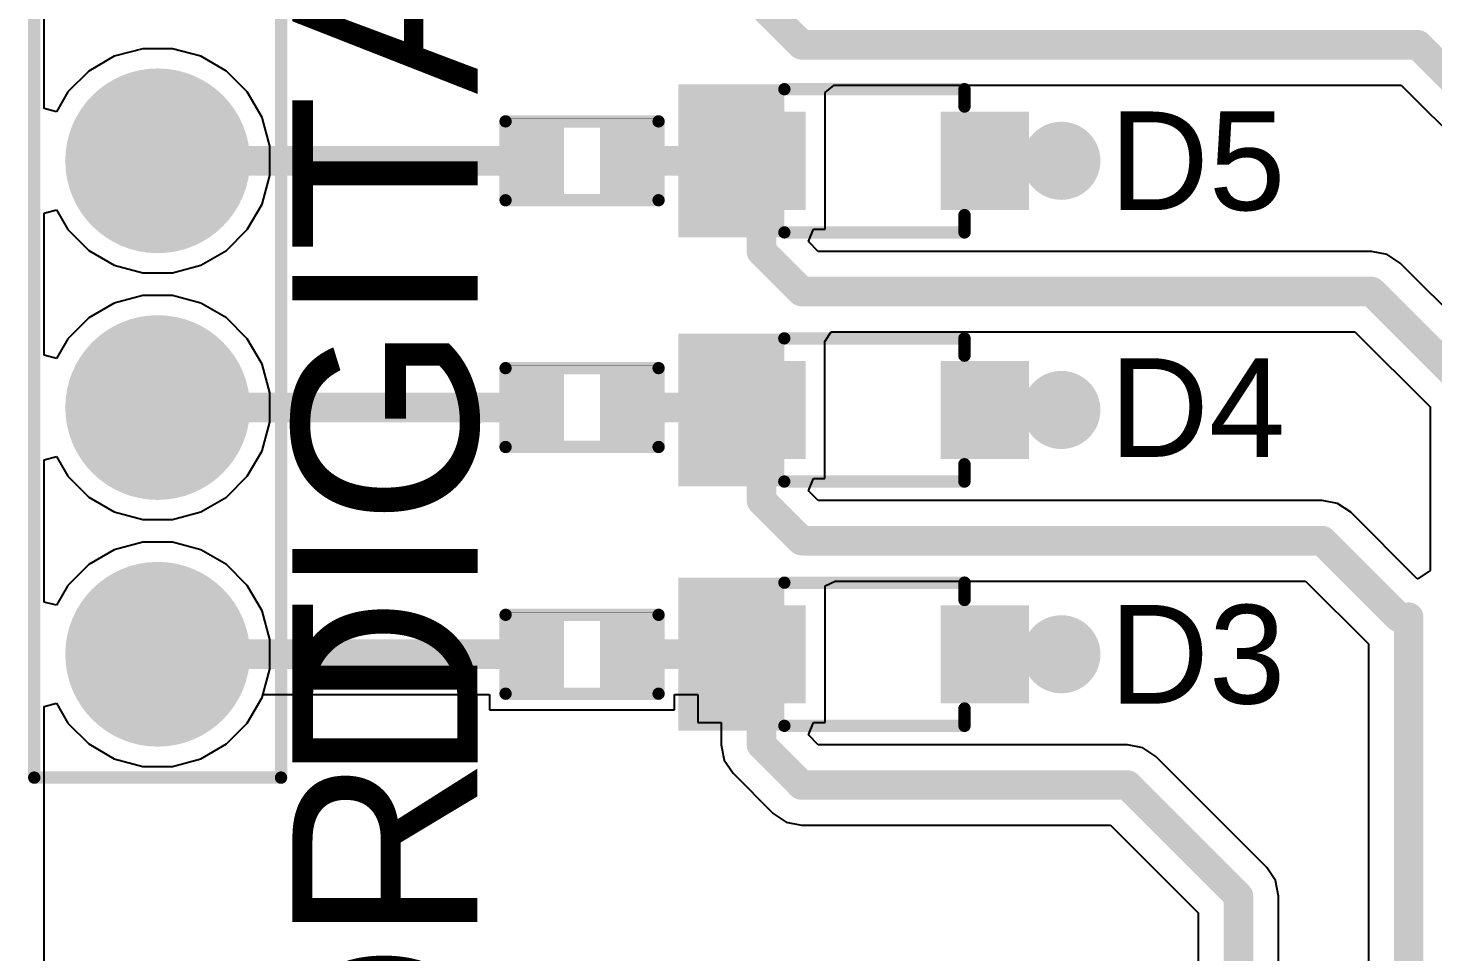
# Model space of a CAD drawing. Header units: millimetres. Extents: x 0 to 5423, y 0 to 5425.
# Drawn here: x 0.11 to 14.58, y 130.49 to 140 of the extents above; entities that cross this region are included whole.
import ezdxf

# ---------------------------------------------------------------- set-up
doc = ezdxf.new("R2010")
doc.units = ezdxf.units.MM
for name, color, linetype in [('BottomLayer', 5, 'Continuous'), ('BottomSolder', 6, 'Continuous'), ('MultiLayer', 9, 'Continuous'), ('PadHoleLayer', 156, 'Continuous'), ('TopLayer', 1, 'Continuous'), ('TopOverlay', 2, 'Continuous'), ('TopPaste', 8, 'Continuous'), ('TopSolder', 216, 'Continuous'), ('ViaHoleLayer', 16, 'Continuous')]:
    doc.layers.add(name, color=color, linetype=linetype)
doc.styles.add('Arial', font='', dxfattribs={"height": 0.2})
doc.styles.get('Arial').set_extended_font_data('Arial')

# ---------------------------------------------------------------- blocks, each defined once
blk = doc.blocks.new('SOD_323_19')
at = {"layer": 'TopLayer'}
for points in [[(-0.75, -0.45), (-1.55, -0.45), (-1.55, 0.45), (-0.75, 0.45)], [(1.55, -0.45), (0.75, -0.45), (0.75, 0.45), (1.55, 0.45)]]:
    blk.add_hatch(color=1, dxfattribs=at).paths.add_polyline_path(points)
at = {"layer": 'TopOverlay'}
for points in [[(-2.006, 0.483), (-0.914, 0.483), (-0.914, 0.787), (-2.006, 0.787)], [(-2.006, -0.508), (-1.574, -0.508), (-1.574, 0.508), (-2.006, 0.508)], [(-2.006, -0.787), (-0.914, -0.787), (-0.914, -0.483), (-2.006, -0.483)]]:
    blk.add_hatch(color=2, dxfattribs=at).paths.add_polyline_path(points)
at = {"layer": 'TopPaste'}
for points in [[(-0.75, -0.45), (-1.55, -0.45), (-1.55, 0.45), (-0.75, 0.45)], [(1.55, -0.45), (0.75, -0.45), (0.75, 0.45), (1.55, 0.45)]]:
    blk.add_hatch(color=8, dxfattribs=at).paths.add_polyline_path(points)
at = {"layer": 'TopSolder'}
for points in [[(-0.695, -0.505), (-1.605, -0.505), (-1.605, 0.505), (-0.695, 0.505)], [(1.605, -0.505), (0.695, -0.505), (0.695, 0.505), (1.605, 0.505)]]:
    blk.add_hatch(color=216, dxfattribs=at).paths.add_polyline_path(points)
at = {"layer": 'TopOverlay', "const_width": 0.127}
for points in [[(-0.914, 0.737), (0.94, 0.737)], [(0.94, 0.559), (0.94, 0.737)], [(0.94, -0.737), (0.94, -0.559)], [(-0.914, -0.737), (0.94, -0.737)]]:
    blk.add_lwpolyline(points, dxfattribs=at)
at = {"layer": 'TopOverlay', "const_width": 0.0635}
for points in [[(-0.946, 0.737, 1), (-0.883, 0.737, 1)], [(0.908, 0.737, 1), (0.972, 0.737, 1)], [(0.908, 0.737, 1), (0.972, 0.737, 1)], [(0.908, 0.559, 1), (0.972, 0.559, 1)], [(0.908, -0.559, 1), (0.972, -0.559, 1)], [(-0.946, -0.737, 1), (-0.883, -0.737, 1)], [(0.908, -0.737, 1), (0.972, -0.737, 1)], [(0.908, -0.737, 1), (0.972, -0.737, 1)]]:
    blk.add_lwpolyline(points, format="xyb", close=True, dxfattribs=at)
blk = doc.blocks.new('HDR_1_8_TH______71')
at = {"layer": 'BottomLayer'}
h = blk.add_hatch(color=5, dxfattribs=at)
edge = h.paths.add_edge_path()
edge.add_arc((3.81, 0), 0.9, 0, 360)
h = blk.add_hatch(color=5, dxfattribs=at)
edge = h.paths.add_edge_path()
edge.add_arc((6.35, 0), 0.9, 0, 360)
h = blk.add_hatch(color=5, dxfattribs=at)
edge = h.paths.add_edge_path()
edge.add_arc((8.89, 0), 0.9, 0, 360)
at = {"layer": 'BottomSolder'}
h = blk.add_hatch(color=6, dxfattribs=at)
edge = h.paths.add_edge_path()
edge.add_arc((3.81, 0), 0.951, 0, 360)
h = blk.add_hatch(color=6, dxfattribs=at)
edge = h.paths.add_edge_path()
edge.add_arc((6.35, 0), 0.951, 0, 360)
h = blk.add_hatch(color=6, dxfattribs=at)
edge = h.paths.add_edge_path()
edge.add_arc((8.89, 0), 0.951, 0, 360)
at = {"layer": 'MultiLayer'}
h = blk.add_hatch(color=9, dxfattribs=at)
edge = h.paths.add_edge_path()
edge.add_arc((3.81, 0), 0.9, 0, 360)
h = blk.add_hatch(color=9, dxfattribs=at)
edge = h.paths.add_edge_path()
edge.add_arc((6.35, 0), 0.9, 0, 360)
h = blk.add_hatch(color=9, dxfattribs=at)
edge = h.paths.add_edge_path()
edge.add_arc((8.89, 0), 0.9, 0, 360)
at = {"layer": 'PadHoleLayer'}
h = blk.add_hatch(color=156, dxfattribs=at)
edge = h.paths.add_edge_path()
edge.add_arc((3.81, 0), 0.5, 0, 360)
h = blk.add_hatch(color=156, dxfattribs=at)
edge = h.paths.add_edge_path()
edge.add_arc((6.35, 0), 0.5, 0, 360)
h = blk.add_hatch(color=156, dxfattribs=at)
edge = h.paths.add_edge_path()
edge.add_arc((8.89, 0), 0.5, 0, 360)
at = {"layer": 'TopLayer'}
h = blk.add_hatch(color=1, dxfattribs=at)
edge = h.paths.add_edge_path()
edge.add_arc((3.81, 0), 0.9, 0, 360)
h = blk.add_hatch(color=1, dxfattribs=at)
edge = h.paths.add_edge_path()
edge.add_arc((6.35, 0), 0.9, 0, 360)
h = blk.add_hatch(color=1, dxfattribs=at)
edge = h.paths.add_edge_path()
edge.add_arc((8.89, 0), 0.9, 0, 360)
at = {"layer": 'TopSolder'}
h = blk.add_hatch(color=216, dxfattribs=at)
edge = h.paths.add_edge_path()
edge.add_arc((3.81, 0), 0.951, 0, 360)
h = blk.add_hatch(color=216, dxfattribs=at)
edge = h.paths.add_edge_path()
edge.add_arc((6.35, 0), 0.951, 0, 360)
h = blk.add_hatch(color=216, dxfattribs=at)
edge = h.paths.add_edge_path()
edge.add_arc((8.89, 0), 0.951, 0, 360)
at = {"layer": 'TopOverlay', "const_width": 0.127}
for points in [[(10.16, 1.27), (-10.16, 1.27)], [(10.16, -1.27), (10.16, 1.27)], [(10.16, -1.27), (-10.16, -1.27)]]:
    blk.add_lwpolyline(points, dxfattribs=at)
at = {"layer": 'TopOverlay', "const_width": 0.0635}
for points in [[(10.128, 1.27, 1), (10.192, 1.27, 1)], [(10.128, 1.27, 1), (10.192, 1.27, 1)], [(10.128, -1.27, 1), (10.192, -1.27, 1)], [(10.128, -1.27, 1), (10.192, -1.27, 1)]]:
    blk.add_lwpolyline(points, format="xyb", close=True, dxfattribs=at)
blk = doc.blocks.new('R___0402_273')
at = {"layer": 'TopLayer'}
for points in [[(-0.699, -0.318), (-0.699, 0.318), (-0.241, 0.318), (-0.241, -0.318)], [(0.241, -0.318), (0.241, 0.318), (0.699, 0.318), (0.699, -0.318)]]:
    blk.add_hatch(color=1, dxfattribs=at).paths.add_polyline_path(points)
at = {"layer": 'TopPaste'}
for points in [[(-0.699, -0.318), (-0.699, 0.318), (-0.241, 0.318), (-0.241, -0.318)], [(0.241, -0.318), (0.241, 0.318), (0.699, 0.318), (0.699, -0.318)]]:
    blk.add_hatch(color=8, dxfattribs=at).paths.add_polyline_path(points)
at = {"layer": 'TopSolder'}
for points in [[(-0.754, -0.373), (-0.754, 0.373), (-0.186, 0.373), (-0.186, -0.373)], [(0.186, -0.373), (0.186, 0.373), (0.754, 0.373), (0.754, -0.373)]]:
    blk.add_hatch(color=216, dxfattribs=at).paths.add_polyline_path(points)
at = {"layer": 'TopOverlay'}
for points, const_width in [([(-0.787, 0.406), (-0.787, -0.406)], 0.127), ([(0.787, 0.406), (-0.787, 0.406)], 0.127), ([(0.787, 0.406), (0.787, -0.406)], 0.127), ([(0.787, -0.406), (-0.787, -0.406)], 0.127), ([(0.813, -0.432), (-0.813, -0.432)], 0.00323)]:
    blk.add_lwpolyline(points, dxfattribs=dict(at, const_width=const_width))
for points, const_width in [([(-0.819, 0.406, 1), (-0.756, 0.406, 1)], 0.0635), ([(-0.819, 0.406, 1), (-0.756, 0.406, 1)], 0.0635), ([(0.756, 0.406, 1), (0.819, 0.406, 1)], 0.0635), ([(0.756, 0.406, 1), (0.819, 0.406, 1)], 0.0635), ([(-0.819, -0.406, 1), (-0.756, -0.406, 1)], 0.0635), ([(-0.819, -0.406, 1), (-0.756, -0.406, 1)], 0.0635), ([(-0.814, -0.432, 1), (-0.812, -0.432, 1)], 0.00161), ([(0.756, -0.406, 1), (0.819, -0.406, 1)], 0.0635), ([(0.756, -0.406, 1), (0.819, -0.406, 1)], 0.0635), ([(0.812, -0.432, 1), (0.814, -0.432, 1)], 0.00161)]:
    blk.add_lwpolyline(points, format="xyb", close=True, dxfattribs=dict(at, const_width=const_width))
blk = doc.blocks.new('R___0402_274')
at = {"layer": 'TopLayer'}
for points in [[(-0.699, -0.318), (-0.699, 0.318), (-0.241, 0.318), (-0.241, -0.318)], [(0.241, -0.318), (0.241, 0.318), (0.699, 0.318), (0.699, -0.318)]]:
    blk.add_hatch(color=1, dxfattribs=at).paths.add_polyline_path(points)
at = {"layer": 'TopPaste'}
for points in [[(-0.699, -0.318), (-0.699, 0.318), (-0.241, 0.318), (-0.241, -0.318)], [(0.241, -0.318), (0.241, 0.318), (0.699, 0.318), (0.699, -0.318)]]:
    blk.add_hatch(color=8, dxfattribs=at).paths.add_polyline_path(points)
at = {"layer": 'TopSolder'}
for points in [[(-0.754, -0.373), (-0.754, 0.373), (-0.186, 0.373), (-0.186, -0.373)], [(0.186, -0.373), (0.186, 0.373), (0.754, 0.373), (0.754, -0.373)]]:
    blk.add_hatch(color=216, dxfattribs=at).paths.add_polyline_path(points)
at = {"layer": 'TopOverlay'}
for points, const_width in [([(-0.787, 0.406), (-0.787, -0.406)], 0.127), ([(0.787, 0.406), (-0.787, 0.406)], 0.127), ([(0.787, 0.406), (0.787, -0.406)], 0.127), ([(0.787, -0.406), (-0.787, -0.406)], 0.127), ([(0.813, -0.432), (-0.813, -0.432)], 0.00323)]:
    blk.add_lwpolyline(points, dxfattribs=dict(at, const_width=const_width))
for points, const_width in [([(-0.819, 0.406, 1), (-0.756, 0.406, 1)], 0.0635), ([(-0.819, 0.406, 1), (-0.756, 0.406, 1)], 0.0635), ([(0.756, 0.406, 1), (0.819, 0.406, 1)], 0.0635), ([(0.756, 0.406, 1), (0.819, 0.406, 1)], 0.0635), ([(-0.819, -0.406, 1), (-0.756, -0.406, 1)], 0.0635), ([(-0.819, -0.406, 1), (-0.756, -0.406, 1)], 0.0635), ([(-0.814, -0.432, 1), (-0.812, -0.432, 1)], 0.00161), ([(0.756, -0.406, 1), (0.819, -0.406, 1)], 0.0635), ([(0.756, -0.406, 1), (0.819, -0.406, 1)], 0.0635), ([(0.812, -0.432, 1), (0.814, -0.432, 1)], 0.00161)]:
    blk.add_lwpolyline(points, format="xyb", close=True, dxfattribs=dict(at, const_width=const_width))
blk = doc.blocks.new('R___0402_275')
at = {"layer": 'TopLayer'}
for points in [[(-0.699, -0.318), (-0.699, 0.318), (-0.241, 0.318), (-0.241, -0.318)], [(0.241, -0.318), (0.241, 0.318), (0.699, 0.318), (0.699, -0.318)]]:
    blk.add_hatch(color=1, dxfattribs=at).paths.add_polyline_path(points)
at = {"layer": 'TopPaste'}
for points in [[(-0.699, -0.318), (-0.699, 0.318), (-0.241, 0.318), (-0.241, -0.318)], [(0.241, -0.318), (0.241, 0.318), (0.699, 0.318), (0.699, -0.318)]]:
    blk.add_hatch(color=8, dxfattribs=at).paths.add_polyline_path(points)
at = {"layer": 'TopSolder'}
for points in [[(-0.754, -0.373), (-0.754, 0.373), (-0.186, 0.373), (-0.186, -0.373)], [(0.186, -0.373), (0.186, 0.373), (0.754, 0.373), (0.754, -0.373)]]:
    blk.add_hatch(color=216, dxfattribs=at).paths.add_polyline_path(points)
at = {"layer": 'TopOverlay'}
for points, const_width in [([(0.787, 0.406), (-0.787, 0.406)], 0.127), ([(-0.787, 0.406), (-0.787, -0.406)], 0.127), ([(0.787, 0.406), (0.787, -0.406)], 0.127), ([(0.787, -0.406), (-0.787, -0.406)], 0.127), ([(0.813, -0.432), (-0.813, -0.432)], 0.00323)]:
    blk.add_lwpolyline(points, dxfattribs=dict(at, const_width=const_width))
for points, const_width in [([(-0.819, 0.406, 1), (-0.756, 0.406, 1)], 0.0635), ([(-0.819, 0.406, 1), (-0.756, 0.406, 1)], 0.0635), ([(0.756, 0.406, 1), (0.819, 0.406, 1)], 0.0635), ([(0.756, 0.406, 1), (0.819, 0.406, 1)], 0.0635), ([(-0.819, -0.406, 1), (-0.756, -0.406, 1)], 0.0635), ([(-0.819, -0.406, 1), (-0.756, -0.406, 1)], 0.0635), ([(-0.814, -0.432, 1), (-0.812, -0.432, 1)], 0.00161), ([(0.756, -0.406, 1), (0.819, -0.406, 1)], 0.0635), ([(0.756, -0.406, 1), (0.819, -0.406, 1)], 0.0635), ([(0.812, -0.432, 1), (0.814, -0.432, 1)], 0.00161)]:
    blk.add_lwpolyline(points, format="xyb", close=True, dxfattribs=dict(at, const_width=const_width))
blk = doc.blocks.new('SOD_323_334')
at = {"layer": 'TopLayer'}
for points in [[(-0.75, -0.45), (-1.55, -0.45), (-1.55, 0.45), (-0.75, 0.45)], [(1.55, -0.45), (0.75, -0.45), (0.75, 0.45), (1.55, 0.45)]]:
    blk.add_hatch(color=1, dxfattribs=at).paths.add_polyline_path(points)
at = {"layer": 'TopOverlay'}
for points in [[(-2.007, 0.483), (-0.914, 0.483), (-0.914, 0.787), (-2.007, 0.787)], [(-2.007, -0.508), (-1.575, -0.508), (-1.575, 0.508), (-2.007, 0.508)], [(-2.007, -0.787), (-0.914, -0.787), (-0.914, -0.483), (-2.007, -0.483)]]:
    blk.add_hatch(color=2, dxfattribs=at).paths.add_polyline_path(points)
at = {"layer": 'TopPaste'}
for points in [[(-0.75, -0.45), (-1.55, -0.45), (-1.55, 0.45), (-0.75, 0.45)], [(1.55, -0.45), (0.75, -0.45), (0.75, 0.45), (1.55, 0.45)]]:
    blk.add_hatch(color=8, dxfattribs=at).paths.add_polyline_path(points)
at = {"layer": 'TopSolder'}
for points in [[(-0.695, -0.505), (-1.605, -0.505), (-1.605, 0.505), (-0.695, 0.505)], [(1.605, -0.505), (0.695, -0.505), (0.695, 0.505), (1.605, 0.505)]]:
    blk.add_hatch(color=216, dxfattribs=at).paths.add_polyline_path(points)
at = {"layer": 'TopOverlay', "const_width": 0.127}
for points in [[(-0.914, 0.737), (0.94, 0.737)], [(0.94, 0.559), (0.94, 0.737)], [(0.94, -0.737), (0.94, -0.559)], [(-0.914, -0.737), (0.94, -0.737)]]:
    blk.add_lwpolyline(points, dxfattribs=at)
at = {"layer": 'TopOverlay', "const_width": 0.0635}
for points in [[(-0.946, 0.737, 1), (-0.883, 0.737, 1)], [(0.908, 0.737, 1), (0.972, 0.737, 1)], [(0.908, 0.737, 1), (0.972, 0.737, 1)], [(0.908, 0.559, 1), (0.972, 0.559, 1)], [(0.908, -0.559, 1), (0.972, -0.559, 1)], [(-0.946, -0.737, 1), (-0.883, -0.737, 1)], [(0.908, -0.737, 1), (0.972, -0.737, 1)], [(0.908, -0.737, 1), (0.972, -0.737, 1)]]:
    blk.add_lwpolyline(points, format="xyb", close=True, dxfattribs=at)
blk = doc.blocks.new('SOD_323_335')
at = {"layer": 'TopLayer'}
for points in [[(-0.75, -0.45), (-1.55, -0.45), (-1.55, 0.45), (-0.75, 0.45)], [(1.55, -0.45), (0.75, -0.45), (0.75, 0.45), (1.55, 0.45)]]:
    blk.add_hatch(color=1, dxfattribs=at).paths.add_polyline_path(points)
at = {"layer": 'TopOverlay'}
for points in [[(-2.007, 0.483), (-0.915, 0.483), (-0.915, 0.787), (-2.007, 0.787)], [(-2.007, -0.508), (-1.575, -0.508), (-1.575, 0.508), (-2.007, 0.508)], [(-2.007, -0.787), (-0.915, -0.787), (-0.915, -0.483), (-2.007, -0.483)]]:
    blk.add_hatch(color=2, dxfattribs=at).paths.add_polyline_path(points)
at = {"layer": 'TopPaste'}
for points in [[(-0.75, -0.45), (-1.55, -0.45), (-1.55, 0.45), (-0.75, 0.45)], [(1.55, -0.45), (0.75, -0.45), (0.75, 0.45), (1.55, 0.45)]]:
    blk.add_hatch(color=8, dxfattribs=at).paths.add_polyline_path(points)
at = {"layer": 'TopSolder'}
for points in [[(-0.695, -0.505), (-1.605, -0.505), (-1.605, 0.505), (-0.695, 0.505)], [(1.605, -0.505), (0.695, -0.505), (0.695, 0.505), (1.605, 0.505)]]:
    blk.add_hatch(color=216, dxfattribs=at).paths.add_polyline_path(points)
at = {"layer": 'TopOverlay', "const_width": 0.127}
for points in [[(-0.914, 0.737), (0.94, 0.737)], [(0.94, 0.559), (0.94, 0.737)], [(0.94, -0.737), (0.94, -0.559)], [(-0.914, -0.737), (0.94, -0.737)]]:
    blk.add_lwpolyline(points, dxfattribs=at)
at = {"layer": 'TopOverlay', "const_width": 0.0635}
for points in [[(-0.946, 0.737, 1), (-0.883, 0.737, 1)], [(0.908, 0.737, 1), (0.972, 0.737, 1)], [(0.908, 0.737, 1), (0.972, 0.737, 1)], [(0.908, 0.559, 1), (0.972, 0.559, 1)], [(0.908, -0.559, 1), (0.972, -0.559, 1)], [(-0.946, -0.737, 1), (-0.883, -0.737, 1)], [(0.908, -0.737, 1), (0.972, -0.737, 1)], [(0.908, -0.737, 1), (0.972, -0.737, 1)]]:
    blk.add_lwpolyline(points, format="xyb", close=True, dxfattribs=at)

msp = doc.modelspace()

# ---------------------------------------------------------------- hatches: boundary and pattern name
at = {"layer": 'BottomLayer'}
h = msp.add_hatch(color=5, dxfattribs=at)
edge = h.paths.add_edge_path()
edge.add_arc((10.751, 138.633), 0.3, 0, 360)
h = msp.add_hatch(color=5, dxfattribs=at)
edge = h.paths.add_edge_path()
edge.add_arc((10.751, 136.068), 0.3, 0, 360)
h = msp.add_hatch(color=5, dxfattribs=at)
edge = h.paths.add_edge_path()
edge.add_arc((10.751, 133.553), 0.3, 0, 360)
at = {"layer": 'BottomSolder'}
h = msp.add_hatch(color=6, dxfattribs=at)
edge = h.paths.add_edge_path()
edge.add_arc((10.751, 138.633), 0.402, 0, 360)
h = msp.add_hatch(color=6, dxfattribs=at)
edge = h.paths.add_edge_path()
edge.add_arc((10.751, 136.068), 0.402, 0, 360)
h = msp.add_hatch(color=6, dxfattribs=at)
edge = h.paths.add_edge_path()
edge.add_arc((10.751, 133.553), 0.402, 0, 360)
at = {"layer": 'TopLayer'}
h = msp.add_hatch(color=1, dxfattribs=at)
edge = h.paths.add_edge_path()
edge.add_arc((10.751, 138.633), 0.3, 0, 360)
h = msp.add_hatch(color=1, dxfattribs=at)
edge = h.paths.add_edge_path()
edge.add_arc((10.751, 136.068), 0.3, 0, 360)
h = msp.add_hatch(color=1, dxfattribs=at)
edge = h.paths.add_edge_path()
edge.add_arc((10.751, 133.553), 0.3, 0, 360)
at = {"layer": 'TopSolder'}
h = msp.add_hatch(color=216, dxfattribs=at)
edge = h.paths.add_edge_path()
edge.add_arc((10.751, 138.633), 0.402, 0, 360)
h = msp.add_hatch(color=216, dxfattribs=at)
edge = h.paths.add_edge_path()
edge.add_arc((10.751, 136.068), 0.402, 0, 360)
h = msp.add_hatch(color=216, dxfattribs=at)
edge = h.paths.add_edge_path()
edge.add_arc((10.751, 133.553), 0.402, 0, 360)
at = {"layer": 'ViaHoleLayer'}
h = msp.add_hatch(color=16, dxfattribs=at)
edge = h.paths.add_edge_path()
edge.add_arc((10.751, 138.633), 0.15, 0, 360)
h = msp.add_hatch(color=16, dxfattribs=at)
edge = h.paths.add_edge_path()
edge.add_arc((10.751, 136.068), 0.15, 0, 360)
h = msp.add_hatch(color=16, dxfattribs=at)
edge = h.paths.add_edge_path()
edge.add_arc((10.751, 133.553), 0.15, 0, 360)

# ---------------------------------------------------------------- linework, layer by layer
at = {"layer": 'BottomLayer'}
for p, q in [((0.279, 139.171), (0.279, 140.635)), ((1.002, 139.709), (0.739, 139.557)), ((1.296, 139.787), (1.002, 139.709)), ((1.6, 139.787), (1.296, 139.787)), ((1.893, 139.709), (1.6, 139.787)), ((2.156, 139.557), (1.893, 139.709)), ((0.739, 139.557), (0.524, 139.342)), ((2.371, 139.342), (2.156, 139.557)), ((0.524, 139.342), (0.406, 139.137)), ((2.523, 139.079), (2.371, 139.342)), ((0.406, 139.137), (0.279, 139.171)), ((2.602, 138.785), (2.523, 139.079)), ((2.602, 138.481), (2.602, 138.785)), ((2.523, 138.188), (2.602, 138.481)), ((0.279, 138.095), (0.406, 138.129)), ((0.406, 138.129), (0.524, 137.925)), ((2.371, 137.925), (2.523, 138.188)), ((0.279, 136.631), (0.279, 138.095)), ((0.524, 137.925), (0.739, 137.71)), ((2.156, 137.71), (2.371, 137.925)), ((0.739, 137.71), (1.002, 137.558)), ((1.893, 137.558), (2.156, 137.71)), ((1.002, 137.558), (1.296, 137.479)), ((1.6, 137.479), (1.893, 137.558)), ((1.296, 137.479), (1.6, 137.479)), ((1.296, 137.247), (1.002, 137.169)), ((1.6, 137.247), (1.296, 137.247)), ((1.893, 137.169), (1.6, 137.247)), ((1.002, 137.169), (0.739, 137.017)), ((2.156, 137.017), (1.893, 137.169)), ((0.739, 137.017), (0.524, 136.802)), ((2.371, 136.802), (2.156, 137.017)), ((0.524, 136.802), (0.406, 136.597)), ((2.523, 136.539), (2.371, 136.802)), ((0.406, 136.597), (0.279, 136.631)), ((2.602, 136.245), (2.523, 136.539)), ((2.602, 135.941), (2.602, 136.245)), ((2.523, 135.648), (2.602, 135.941)), ((2.371, 135.385), (2.523, 135.648)), ((0.279, 135.555), (0.406, 135.589)), ((0.279, 134.091), (0.279, 135.555)), ((0.406, 135.589), (0.524, 135.385)), ((0.524, 135.385), (0.739, 135.17)), ((2.156, 135.17), (2.371, 135.385)), ((0.739, 135.17), (1.002, 135.018)), ((1.893, 135.018), (2.156, 135.17)), ((1.002, 135.018), (1.296, 134.939)), ((1.296, 134.939), (1.6, 134.939)), ((1.6, 134.939), (1.893, 135.018)), ((1.296, 134.707), (1.002, 134.629)), ((1.6, 134.707), (1.296, 134.707)), ((1.893, 134.629), (1.6, 134.707)), ((1.002, 134.629), (0.739, 134.477)), ((2.156, 134.477), (1.893, 134.629)), ((0.739, 134.477), (0.524, 134.262)), ((2.371, 134.262), (2.156, 134.477)), ((0.524, 134.262), (0.406, 134.057)), ((2.523, 133.999), (2.371, 134.262)), ((0.406, 134.057), (0.279, 134.091)), ((2.602, 133.705), (2.523, 133.999)), ((2.602, 133.401), (2.602, 133.705)), ((2.523, 133.108), (2.602, 133.401)), ((0.279, 133.015), (0.406, 133.049)), ((0.406, 133.049), (0.524, 132.845)), ((2.371, 132.845), (2.523, 133.108)), ((0.279, 126.378), (0.279, 133.015)), ((0.524, 132.845), (0.739, 132.63)), ((2.156, 132.63), (2.371, 132.845)), ((0.739, 132.63), (1.002, 132.478)), ((1.893, 132.478), (2.156, 132.63)), ((1.002, 132.478), (1.296, 132.399)), ((1.6, 132.399), (1.893, 132.478)), ((1.296, 132.399), (1.6, 132.399))]:
    msp.add_line(p, q, dxfattribs=at)
at = {"layer": 'TopLayer'}
for p, q in [((8.318, 139.337), (8.413, 139.413)), ((8.413, 139.413), (14.248, 139.413)), ((14.248, 139.413), (15.156, 138.505)), ((8.318, 137.929), (8.318, 139.337)), ((8.148, 137.802), (8.201, 137.929)), ((8.201, 137.929), (8.318, 137.929)), ((8.249, 137.701), (8.148, 137.802)), ((13.945, 137.701), (8.249, 137.701)), ((14.103, 137.67), (13.945, 137.701)), ((14.238, 137.58), (14.103, 137.67)), ((15.029, 136.789), (14.238, 137.58)), ((8.317, 136.772), (8.381, 136.873)), ((8.381, 136.873), (13.773, 136.873)), ((13.773, 136.873), (14.546, 136.099)), ((8.317, 135.364), (8.317, 136.772)), ((14.546, 136.099), (14.546, 134.417)), ((8.148, 135.237), (8.2, 135.364)), ((8.2, 135.364), (8.317, 135.364)), ((8.249, 135.136), (8.148, 135.237)), ((13.437, 135.136), (8.249, 135.136)), ((13.595, 135.104), (13.437, 135.136)), ((13.73, 135.015), (13.595, 135.104)), ((14.413, 134.331), (13.73, 135.015)), ((14.546, 134.417), (14.419, 134.33)), ((8.318, 134.257), (8.424, 134.307)), ((8.318, 132.849), (8.318, 134.257)), ((8.424, 134.307), (13.265, 134.307)), ((13.265, 134.307), (13.911, 133.661)), ((14.419, 134.33), (14.413, 134.331)), ((13.911, 133.661), (13.911, 109.671)), ((0.279, 133.015), (0.406, 133.049)), ((0.406, 133.049), (0.524, 132.845)), ((2.371, 132.845), (2.523, 133.108)), ((2.523, 133.108), (2.531, 133.139)), ((2.531, 133.139), (4.864, 133.139)), ((4.864, 133.139), (4.864, 132.982)), ((6.769, 132.982), (6.769, 133.139)), ((6.769, 133.139), (7.01, 133.139)), ((7.01, 133.139), (7.01, 132.849)), ((0.279, 126.378), (0.279, 133.015)), ((4.864, 132.982), (6.769, 132.982)), ((0.524, 132.845), (0.739, 132.63)), ((2.156, 132.63), (2.371, 132.845)), ((7.01, 132.849), (7.249, 132.849)), ((7.249, 132.849), (7.249, 132.621)), ((8.148, 132.722), (8.201, 132.849)), ((8.201, 132.849), (8.318, 132.849)), ((0.739, 132.63), (1.002, 132.478)), ((1.893, 132.478), (2.156, 132.63)), ((7.249, 132.621), (7.281, 132.462)), ((8.249, 132.621), (8.148, 132.722)), ((11.43, 132.621), (8.249, 132.621)), ((11.589, 132.59), (11.43, 132.621)), ((1.002, 132.478), (1.296, 132.399)), ((1.6, 132.399), (1.893, 132.478)), ((11.723, 132.5), (11.589, 132.59)), ((12.866, 131.357), (11.723, 132.5)), ((1.296, 132.399), (1.6, 132.399)), ((7.281, 132.462), (7.371, 132.328)), ((7.371, 132.328), (7.784, 131.914)), ((7.784, 131.914), (7.919, 131.824)), ((7.919, 131.824), (8.077, 131.793)), ((8.077, 131.793), (11.258, 131.793)), ((11.258, 131.793), (12.159, 130.892)), ((12.956, 131.223), (12.866, 131.357)), ((12.987, 131.064), (12.956, 131.223)), ((12.987, 109.124), (12.987, 131.064)), ((12.159, 130.892), (12.159, 108.382))]:
    msp.add_line(p, q, dxfattribs=at)
for points, const_width in [([(7.664, 140.241), (8.077, 139.827)], 0.305), ([(8.077, 139.827), (14.42, 139.827)], 0.305), ([(14.42, 139.827), (15.469, 138.778)], 0.305), ([(1.448, 138.633), (5.347, 138.633)], 0.305), ([(6.287, 138.633), (7.664, 138.633)], 0.305), ([(7.664, 137.701), (7.664, 138.633)], 0.305), ([(9.964, 138.633), (10.751, 138.633)], 0.381), ([(7.664, 137.701), (8.077, 137.287)], 0.305), ([(8.077, 137.287), (13.945, 137.287)], 0.305), ([(13.945, 137.287), (14.859, 136.373)], 0.305), ([(1.448, 136.093), (5.347, 136.093)], 0.305), ([(6.287, 136.093), (7.664, 136.093)], 0.305), ([(9.963, 136.068), (10.751, 136.068)], 0.381), ([(7.663, 135.135), (7.663, 136.068)], 0.305), ([(7.663, 135.135), (8.077, 134.722)], 0.305), ([(8.077, 134.722), (13.437, 134.722)], 0.305), ([(13.437, 134.722), (14.224, 133.934)], 0.305), ([(14.326, 109.499), (14.326, 133.934)], 0.305), ([(1.448, 133.553), (5.347, 133.553)], 0.305), ([(6.287, 133.553), (7.664, 133.553)], 0.305), ([(7.664, 132.621), (7.664, 133.553)], 0.305), ([(9.964, 133.553), (10.751, 133.553)], 0.381), ([(7.664, 132.621), (8.077, 132.207)], 0.305), ([(8.077, 132.207), (11.43, 132.207)], 0.305), ([(11.43, 132.207), (12.573, 131.064)], 0.305), ([(12.573, 108.382), (12.573, 131.064)], 0.305)]:
    msp.add_lwpolyline(points, dxfattribs=dict(at, const_width=const_width))
for points, const_width in [([(8.001, 139.827, 1), (8.153, 139.827, 1)], 0.152), ([(8.001, 139.827, 1), (8.153, 139.827, 1)], 0.152), ([(14.344, 139.827, 1), (14.496, 139.827, 1)], 0.152), ([(14.344, 139.827, 1), (14.496, 139.827, 1)], 0.152), ([(1.372, 138.633, 1), (1.524, 138.633, 1)], 0.152), ([(5.271, 138.633, 1), (5.423, 138.633, 1)], 0.152), ([(6.21, 138.633, 1), (6.363, 138.633, 1)], 0.152), ([(7.587, 138.633, 1), (7.74, 138.633, 1)], 0.152), ([(7.587, 138.633, 1), (7.74, 138.633, 1)], 0.152), ([(9.868, 138.633, 1), (10.059, 138.633, 1)], 0.191), ([(10.656, 138.633, 1), (10.846, 138.633, 1)], 0.191), ([(7.587, 137.701, 1), (7.74, 137.701, 1)], 0.152), ([(7.587, 137.701, 1), (7.74, 137.701, 1)], 0.152), ([(8.001, 137.287, 1), (8.153, 137.287, 1)], 0.152), ([(8.001, 137.287, 1), (8.153, 137.287, 1)], 0.152), ([(13.868, 137.287, 1), (14.021, 137.287, 1)], 0.152), ([(13.868, 137.287, 1), (14.021, 137.287, 1)], 0.152), ([(1.372, 136.093, 1), (1.524, 136.093, 1)], 0.152), ([(5.271, 136.093, 1), (5.423, 136.093, 1)], 0.152), ([(6.21, 136.093, 1), (6.363, 136.093, 1)], 0.152), ([(7.587, 136.093, 1), (7.74, 136.093, 1)], 0.152), ([(9.868, 136.068, 1), (10.059, 136.068, 1)], 0.191), ([(10.656, 136.068, 1), (10.846, 136.068, 1)], 0.191), ([(7.587, 136.068, 1), (7.74, 136.068, 1)], 0.152), ([(7.587, 135.135, 1), (7.74, 135.135, 1)], 0.152), ([(7.587, 135.135, 1), (7.74, 135.135, 1)], 0.152), ([(8.001, 134.722, 1), (8.153, 134.722, 1)], 0.152), ([(8.001, 134.722, 1), (8.153, 134.722, 1)], 0.152), ([(13.36, 134.722, 1), (13.513, 134.722, 1)], 0.152), ([(13.36, 134.722, 1), (13.513, 134.722, 1)], 0.152), ([(14.148, 133.934, 1), (14.3, 133.934, 1)], 0.152), ([(14.249, 133.934, 1), (14.402, 133.934, 1)], 0.152), ([(1.372, 133.553, 1), (1.524, 133.553, 1)], 0.152), ([(5.271, 133.553, 1), (5.423, 133.553, 1)], 0.152), ([(6.21, 133.553, 1), (6.363, 133.553, 1)], 0.152), ([(7.587, 133.553, 1), (7.74, 133.553, 1)], 0.152), ([(7.588, 133.553, 1), (7.74, 133.553, 1)], 0.152), ([(9.869, 133.553, 1), (10.059, 133.553, 1)], 0.191), ([(10.656, 133.553, 1), (10.846, 133.553, 1)], 0.191), ([(7.588, 132.621, 1), (7.74, 132.621, 1)], 0.152), ([(7.588, 132.621, 1), (7.74, 132.621, 1)], 0.152), ([(8.001, 132.207, 1), (8.154, 132.207, 1)], 0.152), ([(8.001, 132.207, 1), (8.154, 132.207, 1)], 0.152), ([(11.354, 132.207, 1), (11.506, 132.207, 1)], 0.152), ([(11.354, 132.207, 1), (11.506, 132.207, 1)], 0.152), ([(12.497, 131.064, 1), (12.649, 131.064, 1)], 0.152), ([(12.497, 131.064, 1), (12.649, 131.064, 1)], 0.152)]:
    msp.add_lwpolyline(points, format="xyb", close=True, dxfattribs=dict(at, const_width=const_width))

# ---------------------------------------------------------------- block references
for name, p, rotation in [('HDR_1_8_TH______71', (1.448, 142.443), 270), ('R___0402_275', (5.817, 138.633), 180), ('R___0402_274', (5.817, 136.093), 180), ('R___0402_273', (5.817, 133.553), 180)]:
    msp.add_blockref(name, p, dxfattribs=dict(rotation=rotation))
for name, p in [('SOD_323_334', (8.814, 138.633)), ('SOD_323_19', (8.813, 136.068)), ('SOD_323_335', (8.814, 133.553))]:
    msp.add_blockref(name, p)

# ---------------------------------------------------------------- texts
at = {"layer": 'TopOverlay', "style": 'Arial'}
for s, p in [('DIGITAL IOs', (4.741, 132.221)), ('SWD PORT', (4.74, 119.786))]:
    msp.add_text(s, height=1.905, rotation=90, dxfattribs=at).set_placement(p)
for s, p in [('D5', (11.244, 138.125)), ('D4', (11.244, 135.585)), ('D3', (11.244, 133.045))]:
    msp.add_text(s, height=1.016, dxfattribs=at).set_placement(p)

doc.saveas('drawing.dxf')
